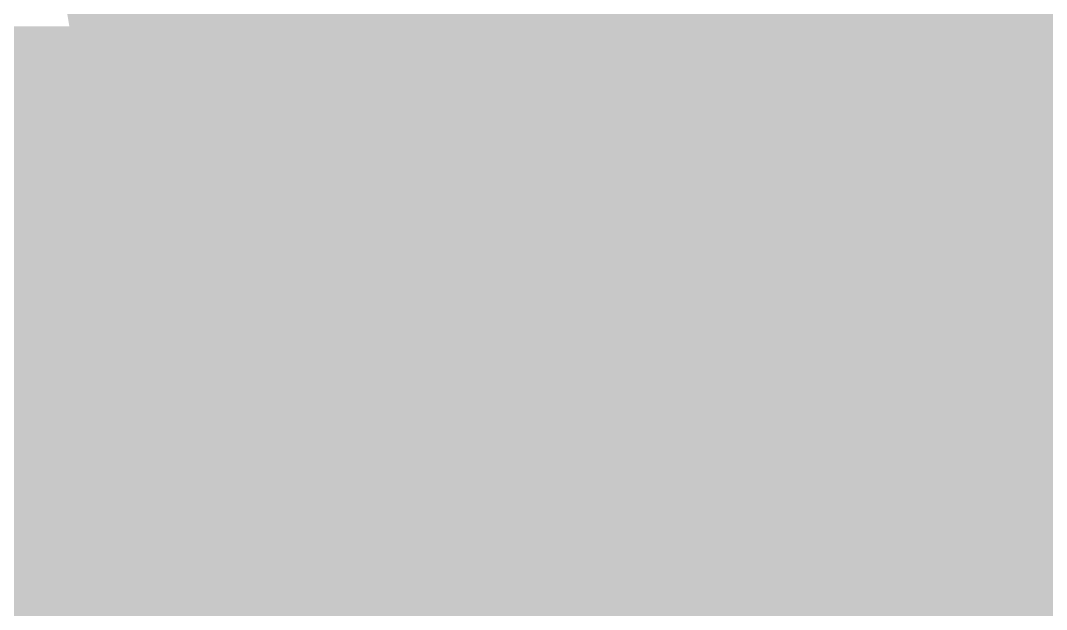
# Model space of a CAD drawing. Header units: inches. Extents: x -0.16 to 1.73, y -0.16 to 1.34.
# Drawn here: x 0.56147 to 0.5723, y 0.04915 to 0.05537 of the extents above; entities that cross this region are included whole.
import ezdxf

# ---------------------------------------------------------------- set-up
doc = ezdxf.new("R2010")
doc.units = ezdxf.units.IN
doc.header["$MEASUREMENT"] = 0
for name, color, linetype in [('Bottom Layer', 5, 'Continuous'), ('Bottom Solder', 6, 'Continuous'), ('Top Layer', 1, 'Continuous'), ('Top Overlay', 2, 'Continuous'), ('Top Solder', 216, 'Continuous')]:
    doc.layers.add(name, color=color, linetype=linetype)

# ---------------------------------------------------------------- blocks, each defined once
blk = doc.blocks.new('R0402_88')
at = {"layer": 'Top Overlay'}
blk.add_lwpolyline([(0.037175, 0.01963, 0.006, 0.006, 0), (0.008906, 0.01963, 0.006, 0.006, 0)], format="xyseb", dxfattribs=at)

msp = doc.modelspace()

# ---------------------------------------------------------------- hatches: boundary and pattern name
at = {"layer": 'Bottom Layer'}
h = msp.add_hatch(color=5, dxfattribs=at)
edge = h.paths.add_edge_path()
edge.add_arc((0.5675, 0.043), 0.008, 0, 360)
at = {"layer": 'Bottom Solder'}
h = msp.add_hatch(color=6, dxfattribs=at)
edge = h.paths.add_edge_path()
edge.add_arc((0.5675, 0.043), 0.012, 0, 360)
at = {"layer": 'Top Layer'}
for points in [[(0.562233, 0.051426), (0.562183, 0.053327), (0.562033, 0.055031), (0.561783, 0.056537), (0.561433, 0.057845), (0.560983, 0.058956), (0.560433, 0.059869), (0.559783, 0.060585), (0.559033, 0.061103), (0.558183, 0.061423), (0.557233, 0.061546), (0.577233, 0.061546), (0.576283, 0.061423), (0.575433, 0.061103), (0.574683, 0.060585), (0.574033, 0.059869), (0.573483, 0.058956), (0.573033, 0.057845), (0.572683, 0.056537), (0.572433, 0.055031), (0.572283, 0.053327), (0.572233, 0.051426)], [(0.572233, 0.054249), (0.57224, 0.053344), (0.572476, 0.050049), (0.572563, 0.049638), (0.572664, 0.049308), (0.572778, 0.049061), (0.572906, 0.048897), (0.561713, 0.048523), (0.561812, 0.048675), (0.5619, 0.04891), (0.561978, 0.049229), (0.562046, 0.049633), (0.56215, 0.050693), (0.562213, 0.052089), (0.562233, 0.053822)]]:
    msp.add_hatch(color=1, dxfattribs=at).paths.add_polyline_path(points)
h = msp.add_hatch(color=1, dxfattribs=at)
edge = h.paths.add_edge_path()
edge.add_arc((0.5675, 0.043), 0.008, 0, 360)
at = {"layer": 'Top Solder'}
h = msp.add_hatch(color=216, dxfattribs=at)
edge = h.paths.add_edge_path()
edge.add_arc((0.5675, 0.043), 0.012, 0, 360)

# ---------------------------------------------------------------- linework, layer by layer
at = {"layer": 'Top Layer'}
msp.add_lwpolyline([(0.567233, 0.043, 0.01, 0.01, 0), (0.567233, 0.071936, 0.01, 0.01, 0)], format="xyseb", dxfattribs=at)

# ---------------------------------------------------------------- block references
at = {"rotation": 180}
msp.add_blockref('R0402_88', (0.584273, 0.071936), dxfattribs=at)

doc.saveas('drawing.dxf')
